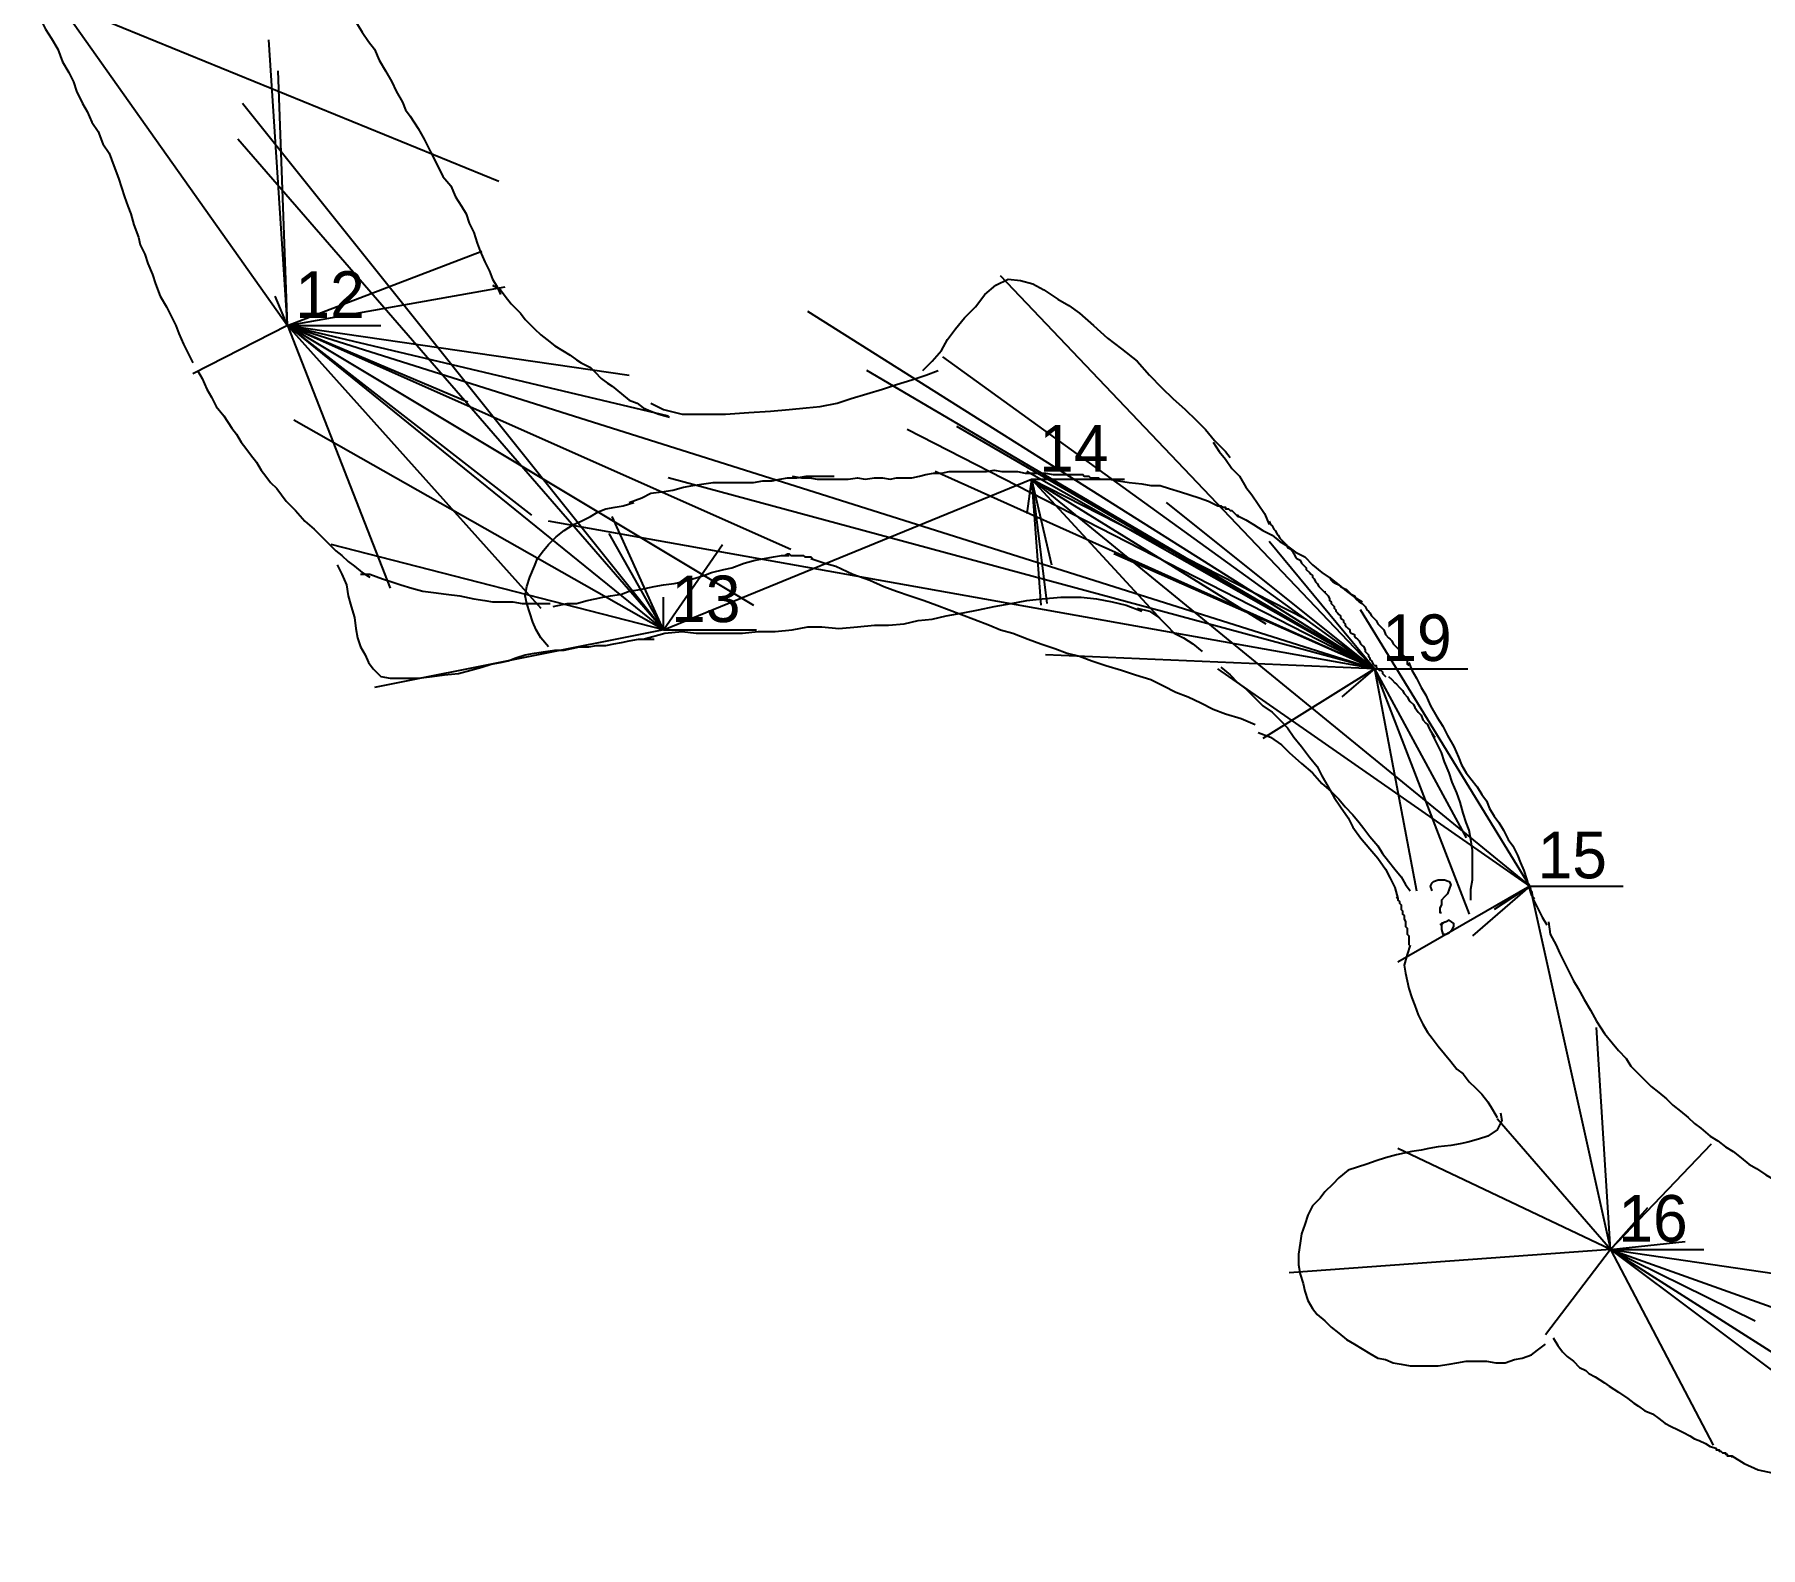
# Model space of a CAD drawing. Extents: x 3.2 to 43.1, y -48.1 to 3.7.
# Drawn here: x 10.09 to 21.2, y -48.1 to -38.36 of the extents above; entities that cross this region are included whole.
import ezdxf

# ---------------------------------------------------------------- set-up
doc = ezdxf.new("R2010")
doc.units = 0
for name, pattern in [('L_BORDER', [0]), ('L_chimney', [0]), ('L_WALL', [0])]:
    doc.linetypes.add(name, pattern=pattern)
for name, color, linetype in [('LEG', 1, 'Continuous'), ('SCRAP_0', 7, 'Continuous'), ('SPLAY', 2, 'Continuous'), ('STATION', 3, 'Continuous')]:
    doc.layers.add(name, color=color, linetype=linetype)

msp = doc.modelspace()

# ---------------------------------------------------------------- linework, layer by layer
at = {"layer": 'LEG'}
for p, q in [((10.24, -38.14, -1), (11.72, -40.23, -1)), ((11.72, -40.23, -1), (14.14, -42.19, -1)), ((11.72, -40.23, -1), (18.72, -42.44, -1)), ((14.14, -42.19, -1), (16.51, -41.22, -1)), ((16.51, -41.22, -1), (19.72, -43.84, -1)), ((19.72, -43.84, -1), (20.24, -46.18, -1)), ((20.24, -46.18, -1), (22.77, -48.08, -1)), ((20.24, -46.18, -1), (22.09, -47.36, -1))]:
    msp.add_line(p, q, dxfattribs=at)
at = {"layer": 'SCRAP_0', "color": 10, "linetype": 'L_wall', "flags": 128}
for points in [[(10.09, -38.18), (10.13, -38.26), (10.16, -38.32), (10.2, -38.38), (10.24, -38.45), (10.27, -38.53), (10.31, -38.6), (10.34, -38.66), (10.36, -38.72), (10.4, -38.8), (10.43, -38.85), (10.46, -38.92), (10.5, -38.98), (10.53, -39.06), (10.57, -39.12), (10.6, -39.2), (10.63, -39.28), (10.65, -39.34), (10.67, -39.4), (10.69, -39.46), (10.71, -39.51), (10.73, -39.58), (10.76, -39.66), (10.77, -39.71), (10.8, -39.77), (10.82, -39.83), (10.85, -39.9), (10.87, -39.96), (10.9, -40.04), (10.94, -40.11), (10.97, -40.17), (11, -40.23), (11.02, -40.28), (11.05, -40.35), (11.08, -40.41), (11.11, -40.47)], [(12.09, -38.18), (12.12, -38.22), (12.17, -38.29), (12.2, -38.34), (12.24, -38.4), (12.28, -38.45), (12.31, -38.52), (12.35, -38.59), (12.39, -38.66), (12.42, -38.72), (12.46, -38.79), (12.48, -38.84), (12.51, -38.88), (12.56, -38.96), (12.6, -39.03), (12.64, -39.11), (12.68, -39.19), (12.72, -39.27), (12.77, -39.33), (12.8, -39.4), (12.84, -39.46), (12.87, -39.51), (12.89, -39.57), (12.92, -39.63), (12.94, -39.7), (12.96, -39.75), (12.99, -39.82), (13.02, -39.88), (13.04, -39.93), (13.07, -39.98), (13.09, -40.03)], [(13.04, -39.97), (13.09, -40), (13.12, -40.04), (13.16, -40.09), (13.22, -40.15), (13.25, -40.19), (13.28, -40.22), (13.31, -40.25), (13.35, -40.29), (13.39, -40.32), (13.44, -40.36), (13.49, -40.39), (13.54, -40.42), (13.58, -40.45), (13.61, -40.47), (13.67, -40.5), (13.7, -40.53), (13.74, -40.57), (13.78, -40.6), (13.81, -40.62), (13.87, -40.67), (13.92, -40.71), (13.97, -40.73), (14.01, -40.76), (14.06, -40.78), (14.11, -40.8), (14.15, -40.81), (14.18, -40.82)], [(15.81, -40.52), (15.87, -40.46), (15.93, -40.39), (15.97, -40.32), (16.02, -40.25), (16.08, -40.18), (16.15, -40.11), (16.21, -40.03), (16.28, -39.97), (16.36, -39.93), (16.44, -39.94), (16.52, -39.96), (16.59, -40), (16.68, -40.06), (16.75, -40.1), (16.82, -40.15), (16.91, -40.23), (17, -40.31), (17.09, -40.38), (17.19, -40.46), (17.27, -40.55), (17.35, -40.63), (17.42, -40.7), (17.5, -40.77), (17.57, -40.84), (17.63, -40.9), (17.69, -40.97), (17.76, -41.04), (17.79, -41.08)], [(11.14, -40.52), (11.17, -40.57), (11.2, -40.64), (11.23, -40.69), (11.26, -40.75), (11.31, -40.81), (11.36, -40.89), (11.39, -40.93), (11.42, -40.98), (11.45, -41.02), (11.48, -41.06), (11.52, -41.11), (11.55, -41.16), (11.58, -41.2), (11.61, -41.24), (11.65, -41.28), (11.68, -41.32), (11.71, -41.36), (11.77, -41.42), (11.83, -41.49), (11.89, -41.54), (11.94, -41.59), (11.99, -41.64), (12.03, -41.68), (12.07, -41.71), (12.11, -41.75), (12.15, -41.78), (12.2, -41.82), (12.25, -41.85)], [(14.06, -40.73), (14.14, -40.77), (14.26, -40.8), (14.38, -40.8), (14.54, -40.8), (14.69, -40.79), (14.83, -40.78), (14.95, -40.77), (15.06, -40.76), (15.15, -40.75), (15.26, -40.73), (15.35, -40.7), (15.45, -40.67), (15.55, -40.64), (15.64, -40.61), (15.74, -40.58), (15.83, -40.55), (15.91, -40.52)], [(17.68, -40.98), (17.72, -41.04), (17.76, -41.09), (17.8, -41.15), (17.85, -41.2), (17.89, -41.27), (17.93, -41.32), (17.97, -41.38), (18.01, -41.44), (18.04, -41.51)], [(18.04, -41.49), (18.05, -41.51), (18.06, -41.52), (18.07, -41.54), (18.08, -41.55), (18.09, -41.57), (18.1, -41.58), (18.11, -41.6), (18.12, -41.61), (18.14, -41.63), (18.15, -41.64), (18.16, -41.66), (18.18, -41.67), (18.19, -41.68), (18.2, -41.7), (18.21, -41.72), (18.22, -41.73), (18.24, -41.74), (18.25, -41.76), (18.26, -41.77), (18.28, -41.79), (18.28, -41.8), (18.3, -41.82), (18.31, -41.83), (18.32, -41.84), (18.32, -41.85), (18.33, -41.86), (18.34, -41.88), (18.35, -41.89), (18.36, -41.91), (18.38, -41.93), (18.39, -41.94), (18.4, -41.95)], [(13.43, -42.04), (13.52, -42.02), (13.58, -42.02), (13.65, -42), (13.7, -41.99), (13.75, -41.98), (13.8, -41.97), (13.87, -41.96), (13.92, -41.94), (13.99, -41.93), (14.08, -41.91), (14.14, -41.9), (14.21, -41.89), (14.26, -41.88), (14.33, -41.86), (14.4, -41.84), (14.45, -41.82), (14.53, -41.8), (14.58, -41.79), (14.66, -41.76), (14.73, -41.74), (14.79, -41.73), (14.85, -41.72), (14.9, -41.71), (14.95, -41.71)], [(14.92, -41.71), (14.94, -41.7), (14.95, -41.7), (14.96, -41.71), (14.98, -41.71), (14.99, -41.71), (15, -41.71), (15.01, -41.71), (15.02, -41.71), (15.04, -41.71), (15.05, -41.72), (15.06, -41.72), (15.07, -41.72), (15.09, -41.72), (15.1, -41.73)], [(15.09, -41.73), (15.18, -41.76), (15.25, -41.78), (15.36, -41.83), (15.47, -41.87), (15.56, -41.91), (15.64, -41.94), (15.73, -41.97), (15.82, -42), (15.9, -42.03), (15.98, -42.06), (16.06, -42.09), (16.14, -42.12), (16.24, -42.16), (16.31, -42.19), (16.39, -42.21), (16.49, -42.25), (16.57, -42.28), (16.66, -42.31), (16.74, -42.34), (16.82, -42.36), (16.9, -42.39), (16.99, -42.42), (17.09, -42.45), (17.18, -42.48), (17.28, -42.51), (17.36, -42.55), (17.44, -42.59), (17.52, -42.62), (17.6, -42.66), (17.68, -42.7), (17.76, -42.73), (17.86, -42.76), (17.95, -42.8)], [(12.19, -41.83), (12.25, -41.83), (12.33, -41.86), (12.39, -41.88), (12.45, -41.9), (12.52, -41.92), (12.59, -41.94), (12.66, -41.95), (12.74, -41.96), (12.83, -41.97), (12.92, -41.99), (12.99, -42), (13.04, -42.01), (13.11, -42.01), (13.17, -42.01), (13.23, -42.02), (13.29, -42.02), (13.36, -42.02), (13.41, -42.02)], [(18.4, -41.94), (18.4, -41.95), (18.41, -41.96), (18.42, -41.97), (18.43, -41.99), (18.43, -42), (18.44, -42.01), (18.44, -42.02), (18.45, -42.03), (18.46, -42.04), (18.46, -42.05), (18.47, -42.06), (18.47, -42.07), (18.48, -42.08), (18.49, -42.09), (18.49, -42.09), (18.5, -42.1), (18.5, -42.11), (18.51, -42.12), (18.52, -42.13), (18.52, -42.14), (18.53, -42.15), (18.53, -42.16), (18.54, -42.17), (18.54, -42.17), (18.55, -42.18), (18.56, -42.19), (18.56, -42.2), (18.57, -42.21), (18.59, -42.22), (18.59, -42.23), (18.6, -42.24), (18.61, -42.25), (18.62, -42.26), (18.63, -42.28), (18.64, -42.29), (18.65, -42.3), (18.66, -42.32), (18.66, -42.33), (18.67, -42.34), (18.68, -42.35), (18.68, -42.36), (18.69, -42.37), (18.69, -42.38), (18.7, -42.39), (18.71, -42.41), (18.72, -42.42), (18.73, -42.42), (18.73, -42.43), (18.74, -42.44), (18.75, -42.45), (18.76, -42.45), (18.77, -42.46), (18.77, -42.47), (18.78, -42.48), (18.79, -42.49), (18.79, -42.49)], [(18.81, -42.49), (18.83, -42.51), (18.85, -42.53), (18.86, -42.54), (18.88, -42.56), (18.9, -42.58), (18.91, -42.6), (18.93, -42.62), (18.94, -42.64), (18.95, -42.65), (18.97, -42.67), (18.98, -42.69), (19, -42.72), (19.02, -42.74), (19.03, -42.77), (19.05, -42.79), (19.06, -42.8), (19.07, -42.82), (19.08, -42.84), (19.1, -42.87), (19.11, -42.88)], [(17.97, -42.85), (18.05, -42.88), (18.12, -42.93), (18.17, -42.98), (18.25, -43.05), (18.32, -43.11), (18.38, -43.18), (18.44, -43.23), (18.49, -43.28), (18.53, -43.33), (18.58, -43.38), (18.62, -43.43), (18.65, -43.47), (18.69, -43.52), (18.74, -43.58), (18.77, -43.63), (18.81, -43.68), (18.85, -43.73), (18.89, -43.78), (18.92, -43.83), (18.95, -43.87)], [(19.34, -43.93), (19.34, -43.86), (19.35, -43.8), (19.35, -43.73), (19.35, -43.67), (19.35, -43.61), (19.34, -43.54), (19.33, -43.48), (19.31, -43.43), (19.29, -43.37), (19.27, -43.3), (19.25, -43.24), (19.22, -43.17), (19.2, -43.11), (19.17, -43.04), (19.15, -42.98), (19.12, -42.92), (19.09, -42.86)], [(19.09, -43.87), (19.08, -43.84), (19.09, -43.82), (19.1, -43.81), (19.13, -43.8), (19.15, -43.8), (19.17, -43.8), (19.2, -43.81), (19.21, -43.83), (19.2, -43.86), (19.19, -43.89), (19.17, -43.91), (19.15, -43.93), (19.15, -43.96), (19.14, -43.98), (19.14, -44.01), (19.15, -44.01)], [(19.17, -44.07), (19.15, -44.09), (19.15, -44.12), (19.16, -44.15), (19.18, -44.15), (19.2, -44.14), (19.22, -44.12), (19.23, -44.1), (19.23, -44.08), (19.2, -44.06), (19.18, -44.07), (19.15, -44.08), (19.14, -44.09)]]:
    msp.add_lwpolyline(points, dxfattribs=at)
at = {"layer": 'SCRAP_0', "color": 90, "linetype": 'L_border', "flags": 128}
for points in [[(13.92, -41.37), (14, -41.34), (14.06, -41.31), (14.13, -41.3), (14.2, -41.29), (14.27, -41.27), (14.33, -41.26), (14.4, -41.25), (14.46, -41.24), (14.52, -41.24), (14.57, -41.24), (14.62, -41.24), (14.67, -41.24), (14.72, -41.24), (14.78, -41.23), (14.84, -41.23), (14.89, -41.22), (14.94, -41.21), (15, -41.21), (15.06, -41.2), (15.12, -41.2), (15.19, -41.2), (15.24, -41.2)], [(14.97, -41.2), (15.03, -41.21), (15.08, -41.21), (15.13, -41.22), (15.17, -41.22), (15.22, -41.22), (15.27, -41.22), (15.33, -41.22), (15.39, -41.21), (15.44, -41.22), (15.5, -41.21), (15.55, -41.21), (15.6, -41.22), (15.64, -41.21), (15.69, -41.21), (15.74, -41.21), (15.79, -41.2), (15.83, -41.19), (15.88, -41.18), (15.93, -41.18), (15.98, -41.17), (16.03, -41.17), (16.08, -41.17), (16.12, -41.17), (16.17, -41.17), (16.22, -41.17), (16.27, -41.16), (16.32, -41.17), (16.37, -41.17), (16.42, -41.17), (16.47, -41.18), (16.53, -41.18), (16.6, -41.18), (16.65, -41.19), (16.71, -41.19), (16.76, -41.19), (16.8, -41.19), (16.82, -41.19)], [(16.8, -41.19), (16.81, -41.19), (16.82, -41.19), (16.83, -41.19), (16.84, -41.19), (16.85, -41.2), (16.86, -41.2), (16.87, -41.2), (16.88, -41.2), (16.88, -41.2), (16.89, -41.21), (16.91, -41.21), (16.91, -41.21), (16.92, -41.21), (16.93, -41.21), (16.94, -41.21), (16.95, -41.22), (16.96, -41.22)], [(16.9, -41.21), (16.96, -41.22), (17.01, -41.22), (17.07, -41.23), (17.14, -41.24), (17.22, -41.25), (17.28, -41.26), (17.34, -41.26), (17.4, -41.28), (17.47, -41.3), (17.53, -41.32), (17.59, -41.34), (17.65, -41.36), (17.71, -41.39)], [(17.71, -41.39), (17.71, -41.39), (17.72, -41.39), (17.72, -41.39), (17.73, -41.39), (17.74, -41.4), (17.74, -41.4), (17.75, -41.4), (17.75, -41.4), (17.76, -41.4), (17.76, -41.41), (17.77, -41.41), (17.77, -41.41), (17.78, -41.41), (17.78, -41.41), (17.79, -41.42), (17.79, -41.42), (17.8, -41.42), (17.8, -41.42), (17.81, -41.43), (17.81, -41.43), (17.81, -41.43), (17.82, -41.44), (17.82, -41.44), (17.82, -41.44), (17.83, -41.45), (17.83, -41.45), (17.84, -41.45), (17.84, -41.45), (17.84, -41.46), (17.85, -41.46)], [(17.83, -41.45), (17.89, -41.48), (17.94, -41.51), (18, -41.55), (18.06, -41.58), (18.11, -41.62), (18.16, -41.65), (18.21, -41.69), (18.27, -41.72), (18.32, -41.77), (18.38, -41.82), (18.44, -41.86), (18.49, -41.9), (18.54, -41.94), (18.59, -41.98), (18.64, -42.01)], [(12.04, -41.77), (12.07, -41.83), (12.1, -41.9), (12.11, -41.97), (12.13, -42.04), (12.15, -42.11), (12.16, -42.18), (12.17, -42.24), (12.19, -42.3), (12.22, -42.35), (12.24, -42.4), (12.27, -42.44), (12.32, -42.49), (12.38, -42.5), (12.44, -42.5), (12.49, -42.5), (12.56, -42.5), (12.65, -42.49), (12.73, -42.48), (12.82, -42.47), (12.9, -42.45), (12.97, -42.43), (13.03, -42.41), (13.09, -42.4), (13.14, -42.39), (13.19, -42.37), (13.25, -42.35), (13.31, -42.34), (13.38, -42.33), (13.44, -42.32), (13.5, -42.32), (13.55, -42.31), (13.6, -42.3), (13.66, -42.3), (13.71, -42.29), (13.77, -42.29), (13.82, -42.28), (13.87, -42.27), (13.92, -42.26), (13.98, -42.25), (14.04, -42.25), (14.08, -42.25)], [(18.43, -41.85), (18.44, -41.87), (18.45, -41.88), (18.47, -41.89), (18.49, -41.9), (18.5, -41.91), (18.52, -41.92), (18.54, -41.93), (18.55, -41.94), (18.57, -41.96), (18.59, -41.97), (18.6, -41.99), (18.62, -42.01), (18.64, -42.02), (18.66, -42.04), (18.67, -42.06), (18.68, -42.07), (18.69, -42.08), (18.7, -42.1), (18.71, -42.11), (18.73, -42.13), (18.74, -42.15), (18.76, -42.17), (18.78, -42.19), (18.79, -42.22), (18.81, -42.24), (18.82, -42.25), (18.83, -42.26), (18.84, -42.28), (18.85, -42.29), (18.87, -42.31), (18.88, -42.32), (18.89, -42.34), (18.91, -42.36), (18.92, -42.37), (18.93, -42.39), (18.93, -42.41), (18.94, -42.42)], [(14.01, -42.25), (14.15, -42.21), (14.26, -42.2), (14.35, -42.21), (14.45, -42.21), (14.55, -42.21), (14.65, -42.21), (14.75, -42.2), (14.86, -42.2), (14.97, -42.19), (15.07, -42.17), (15.16, -42.17), (15.27, -42.18), (15.39, -42.17), (15.5, -42.16), (15.59, -42.16), (15.69, -42.15), (15.78, -42.13), (15.87, -42.12), (15.96, -42.1), (16.07, -42.08), (16.17, -42.06), (16.27, -42.04), (16.38, -42.02), (16.48, -42), (16.58, -41.99), (16.7, -41.98), (16.83, -41.98), (16.93, -41.99), (17.03, -42.01), (17.12, -42.03), (17.22, -42.07)], [(17.19, -42.05), (17.27, -42.07), (17.33, -42.11), (17.38, -42.16), (17.43, -42.21), (17.49, -42.24), (17.55, -42.28), (17.61, -42.33)], [(17.73, -42.43), (17.79, -42.48), (17.84, -42.53), (17.89, -42.57), (17.95, -42.63), (18, -42.68), (18.06, -42.72), (18.11, -42.77), (18.16, -42.82), (18.2, -42.88), (18.25, -42.94), (18.3, -43.01), (18.35, -43.07), (18.38, -43.13), (18.42, -43.2), (18.46, -43.27), (18.5, -43.33), (18.55, -43.4), (18.58, -43.46), (18.63, -43.53), (18.69, -43.6), (18.74, -43.66), (18.79, -43.73), (18.82, -43.79), (18.85, -43.85), (18.87, -43.92)], [(18.94, -42.4), (18.96, -42.45), (18.99, -42.5), (19.02, -42.56), (19.05, -42.61), (19.08, -42.68), (19.12, -42.75), (19.16, -42.81), (19.19, -42.87), (19.23, -42.94), (19.26, -43.01), (19.28, -43.06), (19.31, -43.11), (19.34, -43.15), (19.38, -43.2), (19.41, -43.25), (19.44, -43.29), (19.46, -43.34), (19.49, -43.39), (19.52, -43.43), (19.55, -43.48), (19.58, -43.54), (19.61, -43.58), (19.64, -43.64), (19.66, -43.69), (19.68, -43.74), (19.7, -43.8), (19.71, -43.84), (19.73, -43.9), (19.75, -43.92)], [(19.73, -43.87), (19.74, -43.92), (19.77, -43.98), (19.8, -44.04), (19.83, -44.09)], [(18.86, -43.91), (18.87, -43.92), (18.87, -43.93), (18.88, -43.94), (18.88, -43.95), (18.89, -43.96), (18.89, -43.97), (18.89, -43.99), (18.9, -44), (18.9, -44.02), (18.91, -44.03), (18.91, -44.04), (18.91, -44.05), (18.92, -44.07), (18.92, -44.08), (18.92, -44.09), (18.92, -44.1), (18.93, -44.11), (18.93, -44.12), (18.93, -44.13), (18.93, -44.15), (18.94, -44.16), (18.94, -44.17), (18.94, -44.18), (18.94, -44.19), (18.94, -44.2), (18.94, -44.21), (18.94, -44.22)], [(19.84, -44.07), (19.85, -44.15), (19.89, -44.22), (19.91, -44.27), (19.94, -44.33), (19.97, -44.39), (20, -44.45), (20.03, -44.5), (20.07, -44.57), (20.11, -44.64), (20.15, -44.71), (20.2, -44.79), (20.25, -44.85), (20.29, -44.9), (20.34, -44.95), (20.37, -45), (20.41, -45.04), (20.46, -45.09), (20.5, -45.13), (20.55, -45.17), (20.6, -45.21), (20.64, -45.25), (20.69, -45.29), (20.74, -45.33), (20.78, -45.37), (20.82, -45.4), (20.88, -45.45), (20.93, -45.48), (20.98, -45.52), (21.03, -45.55), (21.08, -45.59), (21.13, -45.63), (21.18, -45.66), (21.24, -45.7), (21.29, -45.73)], [(18.95, -44.22), (18.93, -44.28), (18.91, -44.35), (18.92, -44.4), (18.93, -44.45), (18.94, -44.5), (18.96, -44.56), (18.98, -44.61), (19, -44.67), (19.03, -44.73), (19.06, -44.78), (19.09, -44.82), (19.13, -44.87), (19.17, -44.92), (19.21, -44.97), (19.25, -45.02), (19.29, -45.05), (19.33, -45.1), (19.37, -45.14), (19.41, -45.18), (19.45, -45.23), (19.48, -45.28), (19.51, -45.33)], [(19.53, -45.3), (19.54, -45.35), (19.51, -45.41), (19.45, -45.45), (19.39, -45.47), (19.32, -45.49), (19.27, -45.5), (19.21, -45.51), (19.13, -45.52), (19.07, -45.53), (19.02, -45.54), (18.96, -45.55), (18.91, -45.56), (18.86, -45.57), (18.79, -45.59), (18.73, -45.61), (18.67, -45.63), (18.61, -45.65), (18.55, -45.67), (18.49, -45.72), (18.45, -45.76), (18.4, -45.81), (18.37, -45.85), (18.32, -45.9), (18.29, -45.96), (18.27, -46.02), (18.25, -46.08), (18.24, -46.14), (18.23, -46.21), (18.23, -46.28), (18.24, -46.34), (18.26, -46.4), (18.27, -46.45), (18.29, -46.51), (18.32, -46.56), (18.35, -46.6), (18.4, -46.64), (18.44, -46.68), (18.49, -46.72), (18.54, -46.76), (18.59, -46.79), (18.64, -46.82), (18.69, -46.85), (18.74, -46.88), (18.79, -46.89), (18.84, -46.91), (18.89, -46.92), (18.95, -46.93), (19.02, -46.93), (19.07, -46.93), (19.13, -46.93), (19.2, -46.92), (19.25, -46.91), (19.31, -46.9), (19.37, -46.9), (19.44, -46.9), (19.5, -46.91), (19.56, -46.91), (19.62, -46.89), (19.67, -46.88), (19.73, -46.86), (19.77, -46.83), (19.82, -46.79)], [(19.87, -46.75), (19.9, -46.8), (19.93, -46.84), (19.96, -46.87), (20, -46.9), (20.04, -46.94), (20.08, -46.96), (20.1, -46.98), (20.14, -47), (20.17, -47.02), (20.2, -47.04), (20.23, -47.06), (20.26, -47.08), (20.29, -47.1), (20.35, -47.14), (20.39, -47.17), (20.42, -47.19), (20.46, -47.22), (20.51, -47.24), (20.55, -47.27), (20.59, -47.3), (20.63, -47.32), (20.67, -47.34), (20.71, -47.36), (20.75, -47.38), (20.78, -47.4), (20.81, -47.41), (20.85, -47.43), (20.88, -47.45), (20.92, -47.46)], [(20.92, -47.46), (20.92, -47.47), (20.92, -47.47), (20.93, -47.47), (20.93, -47.47), (20.94, -47.47), (20.94, -47.48), (20.94, -47.48), (20.95, -47.48), (20.95, -47.48), (20.95, -47.48), (20.95, -47.48), (20.96, -47.49), (20.96, -47.49), (20.96, -47.49), (20.97, -47.49), (20.97, -47.49), (20.98, -47.49), (20.98, -47.49), (20.98, -47.5), (20.99, -47.5), (20.99, -47.5), (20.99, -47.51), (21, -47.51), (21, -47.51), (21, -47.51), (21.01, -47.51), (21.01, -47.51), (21.01, -47.51), (21.02, -47.51), (21.02, -47.52)], [(21.02, -47.51), (21.1, -47.56), (21.19, -47.6), (21.28, -47.62), (21.36, -47.65), (21.45, -47.67), (21.56, -47.7), (21.63, -47.71), (21.71, -47.73), (21.79, -47.76), (21.86, -47.79), (21.92, -47.81), (22.03, -47.85), (22.11, -47.88), (22.21, -47.92), (22.31, -47.96), (22.4, -47.99), (22.48, -48.02), (22.54, -48.04), (22.61, -48.06), (22.67, -48.07), (22.74, -48.08), (22.8, -48.09), (22.86, -48.1)]]:
    msp.add_lwpolyline(points, dxfattribs=at)
at = {"layer": 'SCRAP_0', "color": 210, "linetype": 'L_chimney', "flags": 128}
msp.add_lwpolyline([(13.4, -42.3), (13.35, -42.24), (13.32, -42.19), (13.3, -42.14), (13.28, -42.08), (13.26, -42.02), (13.25, -41.97), (13.26, -41.91), (13.28, -41.85), (13.31, -41.78), (13.33, -41.73), (13.36, -41.69), (13.4, -41.64), (13.45, -41.59), (13.5, -41.55), (13.56, -41.51), (13.61, -41.49), (13.67, -41.46), (13.72, -41.43), (13.77, -41.41), (13.83, -41.4), (13.88, -41.39), (13.95, -41.37)], dxfattribs=at)
at = {"layer": 'SPLAY'}
for p, q in [((10.24, -38.14, -1), (13.08, -39.3, -1)), ((11.72, -40.23, -1), (11.6, -38.39, -1)), ((11.72, -40.23, -1), (11.66, -38.59, -1)), ((14.14, -42.19, -1), (11.43, -38.8, -1)), ((14.14, -42.19, -1), (11.4, -39.03, -1)), ((11.72, -40.23, -1), (12.97, -39.75, -1)), ((11.72, -40.23, -1), (13.12, -39.98, -1)), ((18.72, -42.44, -1), (16.31, -39.91, -1)), ((11.72, -40.23, -1), (11.64, -40.04, -1)), ((11.72, -40.23, -1), (11.11, -40.54, -1)), ((11.72, -40.23, -1), (13.29, -41.45, -1)), ((11.72, -40.23, -1), (12.38, -41.92, -1)), ((11.72, -40.23, -1), (13.35, -42.05, -1)), ((11.72, -40.23, -1), (14.17, -40.81, -1)), ((11.72, -40.23, -1), (12.88, -40.72, -1)), ((11.72, -40.23, -1), (14.96, -41.67, -1)), ((11.72, -40.23, -1), (14.72, -42.03, -1)), ((11.72, -40.23, -1), (13.92, -40.55, -1)), ((18.72, -42.44, -1), (15.07, -40.14, -1)), ((18.72, -42.44, -1), (15.94, -40.43, -1)), ((18.72, -42.44, -1), (15.45, -40.52, -1)), ((14.14, -42.19, -1), (11.76, -40.84, -1)), ((18.72, -42.44, -1), (15.71, -40.9, -1)), ((18.72, -42.44, -1), (16.03, -40.88, -1)), ((18.72, -42.44, -1), (14.17, -41.21, -1)), ((18.72, -42.44, -1), (15.89, -41.17, -1)), ((18.72, -42.44, -1), (16.48, -41.17, -1)), ((16.51, -41.22, -1), (16.48, -41.44, -1)), ((16.51, -41.22, -1), (16.64, -41.77, -1)), ((16.51, -41.22, -1), (16.61, -42.02, -1)), ((16.51, -41.22, -1), (16.57, -42.03, -1)), ((16.51, -41.22, -1), (18.02, -42.15, -1)), ((16.51, -41.22, -1), (18.28, -42.12, -1)), ((16.51, -41.22, -1), (17.35, -42.13, -1)), ((18.72, -42.44, -1), (17.38, -41.37, -1)), ((18.72, -42.44, -1), (13.4, -41.49, -1)), ((14.14, -42.19, -1), (13.79, -41.57, -1)), ((14.14, -42.19, -1), (13.81, -41.46, -1)), ((14.14, -42.19, -1), (12, -41.64, -1)), ((14.14, -42.19, -1), (14.52, -41.64, -1)), ((18.72, -42.44, -1), (18.04, -41.62, -1)), ((18.72, -42.44, -1), (17.04, -41.7, -1)), ((14.14, -42.19, -1), (14.14, -41.98, -1)), ((19.72, -43.84, -1), (18.63, -42.06, -1)), ((14.14, -42.19, -1), (12.28, -42.56, -1)), ((18.72, -42.44, -1), (16.6, -42.35, -1)), ((19.72, -43.84, -1), (17.71, -42.44, -1)), ((18.72, -42.44, -1), (18, -42.89, -1)), ((18.72, -42.44, -1), (18.51, -42.62, -1)), ((18.72, -42.44, -1), (19.31, -43.53, -1)), ((18.72, -42.44, -1), (18.99, -43.87, -1)), ((18.72, -42.44, -1), (19.33, -44.02, -1)), ((19.72, -43.84, -1), (18.87, -44.33, -1)), ((19.72, -43.84, -1), (19.35, -44.16, -1)), ((19.72, -43.84, -1), (19.49, -43.99, -1)), ((20.24, -46.18, -1), (20.15, -44.75, -1)), ((20.24, -46.18, -1), (19.51, -45.34, -1)), ((20.24, -46.18, -1), (18.87, -45.53, -1)), ((20.24, -46.18, -1), (20.89, -45.5, -1)), ((20.24, -46.18, -1), (20.48, -45.91, -1)), ((20.24, -46.18, -1), (18.17, -46.33, -1)), ((20.24, -46.18, -1), (19.82, -46.73, -1)), ((20.24, -46.18, -1), (20.72, -46.13, -1)), ((20.24, -46.18, -1), (21.17, -46.64, -1)), ((20.24, -46.18, -1), (20.9, -47.44, -1)), ((20.24, -46.18, -1), (22, -46.44, -1)), ((20.24, -46.18, -1), (24.17, -47.59, -1))]:
    msp.add_line(p, q, dxfattribs=at)
at = {"layer": 'STATION'}
for p, q in [((11.72, -40.23, -1), (12.32, -40.23, -1)), ((16.51, -41.22, -1), (17.11, -41.22, -1)), ((14.14, -42.19, -1), (14.74, -42.19, -1)), ((18.72, -42.44, -1), (19.32, -42.44, -1)), ((19.72, -43.84, -1), (20.32, -43.84, -1)), ((20.24, -46.18, -1), (20.84, -46.18, -1))]:
    msp.add_line(p, q, dxfattribs=at)

# ---------------------------------------------------------------- texts
for s, p in [('12', (11.77, -40.18, -1)), ('14', (16.56, -41.17, -1)), ('13', (14.19, -42.14, -1)), ('19', (18.77, -42.39, -1)), ('15', (19.77, -43.79, -1)), ('16', (20.29, -46.13, -1))]:
    msp.add_text(s, height=0.3, dxfattribs=at).set_placement(p)

doc.saveas('drawing.dxf')
